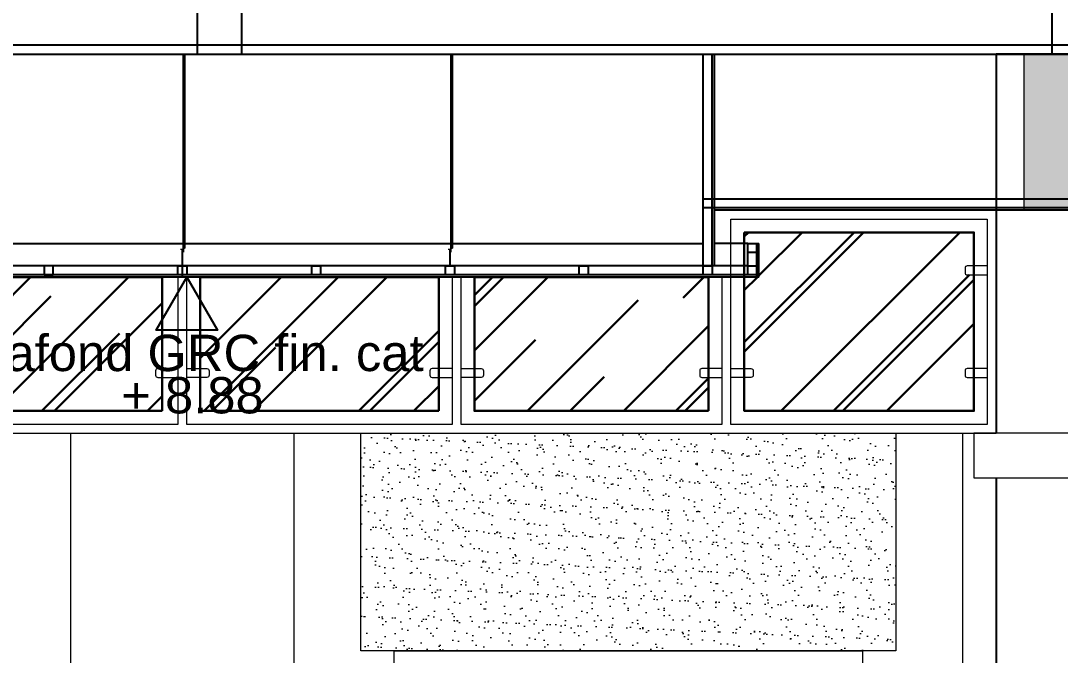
# Model space of a CAD drawing. Header units: inches. Extents: x 249 to 1192, y -18 to 440.
# Drawn here: x 711.432 to 716.094, y 266.37 to 269.214 of the extents above; entities that cross this region are included whole.
import ezdxf
from ezdxf.enums import TextEntityAlignment as Align

# ---------------------------------------------------------------- set-up
doc = ezdxf.new("R2010")
doc.units = ezdxf.units.IN
doc.header["$MEASUREMENT"] = 0
for name, color, linetype, lineweight in [('ARSIR BETON', 8, 'Continuous', 0), ('ARSIR WARNA', 66, 'Continuous', 0), ('BALOK', 3, 'Continuous', 20), ('BESI', 201, 'Continuous', 0), ('DIMENSI', 85, 'Continuous', 20), ('DINDING', 6, 'Continuous', 0), ('DINDING2', 137, 'Continuous', 20), ('KACA', 141, 'Continuous', 30), ('KUSEN', 16, 'Continuous', 15), ('TEXT (KETERANGAN)', 7, 'Continuous', 25)]:
    doc.layers.add(name, color=color, linetype=linetype, lineweight=lineweight)
for name, color, linetype in [('ATAP', 123, 'Continuous'), ('KOLOM', 5, 'Continuous'), ('KUDA-KUDA', 165, 'Continuous'), ('PLAFOND', 42, 'Continuous')]:
    doc.layers.add(name, color=color, linetype=linetype)
doc.styles.add('ARIAL', font='arial.ttf')

# ---------------------------------------------------------------- blocks, each defined once
blk = doc.blocks.new('B1')
at = {"layer": 'ARSIR BETON'}
blk.add_hatch(color=256, dxfattribs=at).paths.add_polyline_path([(364.6452, 149.9333), (364.1952, 149.9333), (364.1952, 149.2333), (364.6452, 149.2333)])
at = {"layer": 'BALOK'}
blk.add_lwpolyline([(364.1952, 149.9333), (364.6452, 149.9333), (364.6452, 149.2333), (364.1952, 149.2333)], close=True, dxfattribs=at)
blk = doc.blocks.new('BAHAN')
at = {"layer": 'TEXT (KETERANGAN)', "color": 1}
blk.add_lwpolyline([(707.0317, 209.6948), (707.2312, 209.3492), (706.8322, 209.3492)], close=True, dxfattribs=at)
at = {"layer": 'TEXT (KETERANGAN)', "style": 'ARIAL'}
for tag, p in [('BAHAN', (707.0684, 209.0131)), ('ELEVASI', (707.0684, 208.7382))]:
    blk.add_attdef(tag, text='', height=0.236, dxfattribs=at).set_placement(p, align=Align.BOTTOM_CENTER)
blk = doc.blocks.new('POTONGAN AA')
at = {"layer": 'ARSIR WARNA'}
h = blk.add_hatch(dxfattribs=at)
h.set_pattern_fill('AR-SAND', color=256, scale=0.05, angle=45, style=0)
h.set_pattern_definition([(97.5, (710.83767, 130.908324), (0.0703507, 0.0658964), [0, -0.076, 0, -0.085, 0, -0.08125]), (127.5, (710.83767, 130.90832), (0.037207, 0.162349), [0, -0.041, 0, -0.0685, 0, -0.02625]), (167.5, (710.88116, 130.86484), (-0.1099015, 0.1103016), [0, -0.025, 0, -0.09, 0, -0.1175]), (177.5, (710.88116, 130.86484), (-0.075252, 0.137313), [0, -0.0125, 0, -0.059, 0, -0.0675])])
h.paths.add_polyline_path([(708.4379, 131.8833), (710.8377, 131.8833), (710.8377, 130.9083), (708.4379, 130.9083)])
at = {"layer": 'KACA'}
h = blk.add_hatch(dxfattribs=at)
h.set_pattern_fill('AR-RROOF', color=256, scale=0.5, angle=45, style=0)
h.set_pattern_definition([(45, (704.08793, 131.9833), (0.424264, 1.13137), [7.5, -1, 2.5, -0.5]), (45, (704.3814, 132.6303), (-0.82378, 0.11667), [1.5, -0.165, 3, -0.375]), (45, (703.9642, 132.46062), (1.601597, 2.075358), [4, -0.7, 2, -0.5])])
h.paths.add_polyline_path([(705.1179, 132.5833), (705.0521, 132.5833), (705.0521, 132.7333), (705.1179, 132.7333), (705.1179, 132.7833), (704.0879, 132.7833), (704.0879, 132.6333), (704.1179, 132.6333, -0.414214), (704.1279, 132.6233), (704.1279, 132.6033, -0.414214), (704.1179, 132.5933), (704.0879, 132.5933), (704.0879, 132.1733), (704.1179, 132.1733, -0.414214), (704.1279, 132.1633), (704.1279, 132.1433, -0.414214), (704.1179, 132.1333), (704.0879, 132.1333), (704.0879, 131.9833), (705.1179, 131.9833), (705.1179, 132.1333), (705.0879, 132.1333, -0.414214), (705.0779, 132.1433), (705.0779, 132.1633, -0.414214), (705.0879, 132.1733), (705.1179, 132.1733)])
h.paths.add_polyline_path([(706.3279, 132.5833), (705.2779, 132.5833), (705.2779, 132.1733), (705.3079, 132.1733, -0.414214), (705.3179, 132.1633), (705.3179, 132.1433, -0.414214), (705.3079, 132.1333), (705.2779, 132.1333), (705.2779, 131.9833), (706.3279, 131.9833), (706.3279, 132.1333), (706.2979, 132.1333, -0.414214), (706.2879, 132.1433), (706.2879, 132.1633, -0.414214), (706.2979, 132.1733), (706.3279, 132.1733)])
h.paths.add_polyline_path([(707.5479, 132.5833), (706.4979, 132.5833), (706.4979, 132.1733), (706.5179, 132.1733, -0.414214), (706.5279, 132.1633), (706.5279, 132.1433, -0.414214), (706.5179, 132.1333), (706.4979, 132.1333), (706.4979, 131.9833), (707.5479, 131.9833), (707.5479, 132.1333), (707.5279, 132.1333, -0.414214), (707.5179, 132.1433), (707.5179, 132.1633, -0.414214), (707.5279, 132.1733), (707.5479, 132.1733)])
h.paths.add_polyline_path([(708.7879, 132.5833), (707.7179, 132.5833), (707.7179, 132.1733), (707.7479, 132.1733, -0.414214), (707.7579, 132.1633), (707.7579, 132.1433, -0.414214), (707.7479, 132.1333), (707.7179, 132.1333), (707.7179, 131.9833), (708.7879, 131.9833), (708.7879, 132.1333), (708.7579, 132.1333, -0.414214), (708.7479, 132.1433), (708.7479, 132.1633, -0.414214), (708.7579, 132.1733), (708.7879, 132.1733)])
h.paths.add_polyline_path([(709.9979, 132.5833), (708.9479, 132.5833), (708.9479, 132.1733), (708.9779, 132.1733, -0.414214), (708.9879, 132.1633), (708.9879, 132.1433, -0.414214), (708.9779, 132.1333), (708.9479, 132.1333), (708.9479, 131.9833), (709.9979, 131.9833), (709.9979, 132.1333), (709.9679, 132.1333, -0.414214), (709.9579, 132.1433), (709.9579, 132.1633, -0.414214), (709.9679, 132.1733), (709.9979, 132.1733)])
h.paths.add_polyline_path([(711.1879, 132.5933), (711.1579, 132.5933, -0.414214), (711.1479, 132.6033), (711.1479, 132.6233, -0.414214), (711.1579, 132.6333), (711.1879, 132.6333), (711.1879, 132.7833), (710.1579, 132.7833), (710.1579, 132.7333), (710.1737, 132.7333), (710.2137, 132.7333), (710.2237, 132.7333), (710.2237, 132.5833), (710.2137, 132.5833), (710.1579, 132.5833), (710.1579, 132.1733), (710.1879, 132.1733, -0.414214), (710.1979, 132.1633), (710.1979, 132.1433, -0.414214), (710.1879, 132.1333), (710.1579, 132.1333), (710.1579, 131.9833), (711.1879, 131.9833), (711.1879, 132.1333), (711.1579, 132.1333, -0.414214), (711.1479, 132.1433), (711.1479, 132.1633, -0.414214), (711.1579, 132.1733), (711.1879, 132.1733)])
at = {"layer": 'ATAP'}
blk.add_lwpolyline([(679.6627, 133.5833), (719.6121, 133.5833), (719.6121, 133.6233), (679.6627, 133.6233)], close=True, dxfattribs=at)
at = {"layer": 'BESI', "ltscale": 0.1}
for p, q in [((707.6419, 132.71), (707.6419, 133.5833)), ((707.6419, 132.71), (707.6419, 133.5833)), ((707.6439, 132.7111), (707.6439, 133.5833)), ((707.6439, 132.7111), (707.6439, 133.5833)), ((707.6484, 133.5833), (707.6484, 132.7137)), ((707.6484, 133.5833), (707.6484, 132.7137)), ((707.6492, 133.5833), (707.6492, 132.7133)), ((707.6492, 133.5833), (707.6492, 132.7133)), ((708.8419, 132.71), (708.8419, 133.5833)), ((708.8419, 132.71), (708.8419, 133.5833)), ((708.8439, 132.7111), (708.8439, 133.5833)), ((708.8439, 132.7111), (708.8439, 133.5833)), ((708.8484, 133.5833), (708.8484, 132.7137)), ((708.8484, 133.5833), (708.8484, 132.7137)), ((708.8492, 133.5833), (708.8492, 132.7133)), ((708.8492, 133.5833), (708.8492, 132.7133)), ((707.6439, 132.7348), (707.6419, 132.7348)), ((707.6439, 132.7348), (707.6419, 132.7348)), ((707.6439, 132.7348), (707.6419, 132.7348)), ((707.6439, 132.7348), (707.6419, 132.7348)), ((708.8439, 132.7348), (708.8419, 132.7348)), ((708.8439, 132.7348), (708.8419, 132.7348)), ((708.8439, 132.7348), (708.8419, 132.7348)), ((708.8439, 132.7348), (708.8419, 132.7348)), ((707.638, 132.7077), (707.6301, 132.7077)), ((707.6301, 132.7077), (707.6301, 132.7069)), ((707.6382, 132.7069), (707.6301, 132.7069)), ((707.6484, 132.7137), (707.638, 132.7077)), ((707.6492, 132.7133), (707.6382, 132.7069)), ((707.6419, 132.6948), (707.6419, 132.7091)), ((707.6439, 132.6948), (707.6439, 132.7102)), ((708.838, 132.7077), (708.8301, 132.7077)), ((708.8301, 132.7077), (708.8301, 132.7069)), ((708.8382, 132.7069), (708.8301, 132.7069)), ((708.8484, 132.7137), (708.838, 132.7077)), ((708.8492, 132.7133), (708.8382, 132.7069)), ((708.8419, 132.6948), (708.8419, 132.7091)), ((708.8439, 132.6948), (708.8439, 132.7102))]:
    blk.add_line(p, q, dxfattribs=at)
for points in [[(707.6382, 132.7069), (707.6382, 132.6333), (707.6374, 132.6333), (707.6374, 132.7069)], [(708.8382, 132.7069), (708.8382, 132.6333), (708.8374, 132.6333), (708.8374, 132.7069)]]:
    blk.add_lwpolyline(points, dxfattribs=at)
at = {"layer": 'DINDING'}
blk.add_lwpolyline([(712.0877, 131.8833), (711.9877, 131.8833), (711.1882, 131.8833), (711.1882, 131.6833), (711.2882, 131.6833), (712.0877, 131.6833)], close=True, dxfattribs=at)
at = {"layer": 'DINDING2'}
blk.add_lwpolyline([(710.8377, 130.9083), (708.4379, 130.9083), (708.4379, 131.8833), (710.8377, 131.8833)], close=True, dxfattribs=at)
at = {"layer": 'KACA'}
for points in [[(710.1579, 132.7833), (711.1879, 132.7833), (711.1879, 131.9833), (710.1579, 131.9833)], [(707.5479, 131.9833), (706.4979, 131.9833), (706.4979, 132.5833), (707.5479, 132.5833)], [(708.7879, 131.9833), (707.7179, 131.9833), (707.7179, 132.5833), (708.7879, 132.5833)], [(709.9979, 131.9833), (708.9479, 131.9833), (708.9479, 132.5833), (709.9979, 132.5833)]]:
    blk.add_lwpolyline(points, close=True, dxfattribs=at)
at = {"layer": 'KOLOM'}
for points in [[(711.9877, 131.8833), (711.9877, 133.5833), (711.2877, 133.5833), (711.2877, 131.8833)], [(711.2877, 131.6833), (711.2879, 128.3033), (711.9879, 128.3033), (711.9877, 131.6833)]]:
    blk.add_lwpolyline(points, dxfattribs=at)
at = {"layer": 'KUDA-KUDA'}
for points in [[(707.904, 133.5833), (707.904, 138.657), (707.704, 138.657), (707.704, 133.5833)], [(711.7377, 133.5833), (711.7377, 138.657), (711.5377, 138.657), (711.5377, 133.5833)]]:
    blk.add_lwpolyline(points, dxfattribs=at)
at = {"layer": 'KUSEN'}
for points in [[(705.2521, 132.8833), (703.9879, 132.8833), (703.9879, 131.8833), (711.2877, 131.8833), (711.2877, 132.8833), (710.0237, 132.8833)], [(711.2879, 130.5033), (711.1377, 130.5033), (711.1377, 131.8833)]]:
    blk.add_lwpolyline(points, dxfattribs=at)
for points in [[(710.0979, 132.8433), (711.2479, 132.8433), (711.2479, 131.9233), (710.0979, 131.9233)], [(707.6179, 131.9233), (706.4279, 131.9233), (706.4279, 132.5833), (707.6179, 132.5833)], [(708.8479, 131.9233), (707.6579, 131.9233), (707.6579, 132.5833), (708.8479, 132.5833)], [(710.0579, 131.9233), (708.8879, 131.9233), (708.8879, 132.5833), (710.0579, 132.5833)], [(708.1379, 130.5033), (707.1379, 130.5033), (707.1379, 131.8833), (708.1379, 131.8833)], [(710.6877, 128.4033), (708.5879, 128.4033), (708.5879, 130.9083), (710.6877, 130.9083)]]:
    blk.add_lwpolyline(points, close=True, dxfattribs=at)
for points in [[(711.2479, 132.6333), (711.1879, 132.6333), (711.1579, 132.6333, 0.414214), (711.1479, 132.6233), (711.1479, 132.6033, 0.414214), (711.1579, 132.5933), (711.2479, 132.5933)], [(707.6179, 132.1733), (707.5579, 132.1733), (707.5279, 132.1733, 0.414214), (707.5179, 132.1633), (707.5179, 132.1433, 0.414214), (707.5279, 132.1333), (707.6179, 132.1333)], [(707.6579, 132.1733), (707.7179, 132.1733), (707.7479, 132.1733, -0.414214), (707.7579, 132.1633), (707.7579, 132.1433, -0.414214), (707.7479, 132.1333), (707.6579, 132.1333)], [(708.8479, 132.1733), (708.7879, 132.1733), (708.7579, 132.1733, 0.414214), (708.7479, 132.1633), (708.7479, 132.1433, 0.414214), (708.7579, 132.1333), (708.8479, 132.1333)], [(708.8879, 132.1733), (708.9479, 132.1733), (708.9779, 132.1733, -0.414214), (708.9879, 132.1633), (708.9879, 132.1433, -0.414214), (708.9779, 132.1333), (708.8879, 132.1333)], [(710.0579, 132.1733), (709.9979, 132.1733), (709.9679, 132.1733, 0.414214), (709.9579, 132.1633), (709.9579, 132.1433, 0.414214), (709.9679, 132.1333), (710.0579, 132.1333)], [(710.0979, 132.1733), (710.1579, 132.1733), (710.1879, 132.1733, -0.414214), (710.1979, 132.1633), (710.1979, 132.1433, -0.414214), (710.1879, 132.1333), (710.0979, 132.1333)], [(711.2479, 132.1733), (711.1879, 132.1733), (711.1579, 132.1733, 0.414214), (711.1479, 132.1633), (711.1479, 132.1433, 0.414214), (711.1579, 132.1333), (711.2479, 132.1333)]]:
    blk.add_lwpolyline(points, format="xyb", dxfattribs=at)
at = {"layer": 'PLAFOND'}
for points in [[(709.9737, 132.6333), (709.9737, 133.5833)], [(710.0137, 132.6333), (710.0137, 133.5833)], [(710.0237, 132.6333), (710.0237, 133.5833)], [(713.3016, 132.9333), (709.9737, 132.9333)], [(713.3016, 132.8933), (709.9737, 132.8933)], [(713.2516, 132.8833), (710.0237, 132.8833)], [(705.3021, 132.7333), (709.9737, 132.7333)], [(710.1737, 132.7333), (710.0237, 132.7333)], [(710.1737, 132.6333), (710.1737, 132.7333)], [(710.1737, 132.7333), (710.2237, 132.7333)], [(710.2137, 132.5833), (710.2137, 132.7333)], [(710.2237, 132.5833), (710.2237, 132.7333)], [(710.1737, 132.6333), (705.0521, 132.6333)], [(707.6379, 132.5833), (707.6379, 132.6333)], [(710.2237, 132.5933), (705.0521, 132.5933)], [(710.2237, 132.5833), (705.0521, 132.5833)]]:
    blk.add_lwpolyline(points, dxfattribs=at)
for points in [[(710.2137, 132.6933), (710.1737, 132.6933), (710.1737, 132.7333), (710.2137, 132.7333)], [(707.0179, 132.5933), (707.0579, 132.5933), (707.0579, 132.6333), (707.0179, 132.6333)], [(707.6579, 132.5933), (707.6179, 132.5933), (707.6179, 132.6333), (707.6579, 132.6333)], [(708.2579, 132.5933), (708.2179, 132.5933), (708.2179, 132.6333), (708.2579, 132.6333)], [(708.8579, 132.5933), (708.8179, 132.5933), (708.8179, 132.6333), (708.8579, 132.6333)], [(709.4579, 132.5933), (709.4179, 132.5933), (709.4179, 132.6333), (709.4579, 132.6333)], [(710.0137, 132.5933), (709.9737, 132.5933), (709.9737, 132.6333), (710.0137, 132.6333)], [(710.2137, 132.5933), (710.1737, 132.5933), (710.1737, 132.6333), (710.2137, 132.6333)]]:
    blk.add_lwpolyline(points, close=True, dxfattribs=at)
blk.add_blockref('B1', (347.2175, -16.35))
at = {"layer": 'DIMENSI', "xscale": 0.6897248955102668, "yscale": 0.6897248955102668, "zscale": 0.6897248955102668}
blk.add_blockref('BAHAN', (220.0006, -12.0484), dxfattribs=at).add_auto_attribs({'ELEVASI': '+ 8.88', 'BAHAN': 'Plafond GRC fin. cat'})

msp = doc.modelspace()

# ---------------------------------------------------------------- block references
at = {"layer": 'KUSEN'}
msp.add_blockref('POTONGAN AA', (4.5189, 135.4814), dxfattribs=at)

doc.saveas('drawing.dxf')
